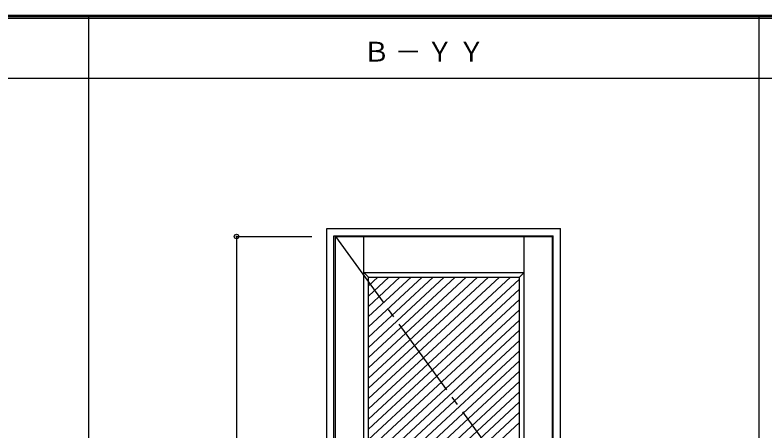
# Model space of a CAD drawing. Units: millimetres, scale not verified. Extents: x -6000 to 5700, y -4307 to 4175.
# Drawn here: x -3503 to -1007, y 2791 to 4175 of the extents above; entities that cross this region are included whole.
import ezdxf

# ---------------------------------------------------------------- set-up
doc = ezdxf.new("R2010")
doc.units = ezdxf.units.MM
doc.header["$LTSCALE"] = 30
doc.header["$PDMODE"] = 32
doc.header["$PDSIZE"] = 15
doc.linetypes.add('CHAIN2', pattern=[12, 9, -1, 1, -1])
for name, color, linetype in [('0-2_扉', 7, 'Continuous'), ('0-4_枠', 3, 'Continuous'), ('0-7', 7, 'CHAIN2'), ('0-A_文字', 7, 'Continuous'), ('0-B_寸法', 7, 'Continuous'), ('0-C_ハッチ', 4, 'Continuous'), ('F-1_枠', 6, 'Continuous')]:
    doc.layers.add(name, color=color, linetype=linetype)
doc.styles.add('ＭＳ ゴシック', font='')
doc.styles.get('ＭＳ ゴシック').set_extended_font_data('MS Gothic')

msp = doc.modelspace()

# ---------------------------------------------------------------- linework, layer by layer
at = {"layer": '0-2_扉'}
for p, q in [((-2436.8, 1443), (-2436.8, 3438)), ((-2436.8, 3438), (-1713.8, 3438)), ((-2341.8, 2404.99), (-2341.8, 3438)), ((-1808.8, 1443), (-1808.8, 3438)), ((-1713.8, 1443), (-1713.8, 3438)), ((-2341.8, 3318), (-2326.8, 3303)), ((-2326.8, 3303), (-1823.8, 3303)), ((-2326.8, 2411.5), (-2326.8, 3303)), ((-1823.8, 2258), (-1823.8, 3303)), ((-2326.61, 3120), (-2326.8, 3120))]:
    msp.add_line(p, q, dxfattribs=at)
msp.add_lwpolyline([(-2341.8, 3318), (-1808.8, 3318), (-1823.8, 3303)], dxfattribs=at)
at = {"layer": '0-4_枠'}
for p, q in [((-2465.8, 3465), (-1687.8, 3465)), ((-2465.8, 1418), (-2465.8, 3465)), ((-1687.8, 1418), (-1687.8, 3465)), ((-2441.8, 3441), (-1711.8, 3441)), ((-2441.8, 1418), (-2441.8, 3441)), ((-1711.8, 1418), (-1711.8, 3441))]:
    msp.add_line(p, q, dxfattribs=at)
at = {"layer": '0-7'}
msp.add_line((-2436.8, 3438), (-1713.8, 2440.5), dxfattribs=at)
at = {"layer": '0-B_寸法', "color": 4}
for q in [(-2515.8, 3438), (-2765.8, 1443)]:
    msp.add_line((-2765.8, 3438), q, dxfattribs=at)
at = {"layer": '0-B_寸法'}
msp.add_point((-2765.8, 3438), dxfattribs=at)
at = {"layer": '0-C_ハッチ'}
for p, q in [((-2258.66, 3303), (-2326.8, 3239.9)), ((-2221.86, 3303), (-2326.8, 3205.83)), ((-2185.06, 3303), (-2326.8, 3171.76)), ((-2148.27, 3303), (-2326.8, 3137.69)), ((-2295.45, 3303), (-2326.8, 3273.97)), ((-2111.47, 3303), (-2326.8, 3103.62)), ((-2074.67, 3303), (-2326.8, 3069.55)), ((-2037.87, 3303), (-2326.8, 3035.48)), ((-2001.08, 3303), (-2326.8, 3001.41)), ((-1964.28, 3303), (-2326.8, 2967.34)), ((-1927.48, 3303), (-2326.8, 2933.26)), ((-1890.69, 3303), (-2326.8, 2899.19)), ((-1853.89, 3303), (-2326.8, 2865.12)), ((-1823.8, 3296.79), (-2326.8, 2831.05)), ((-1823.8, 3262.72), (-2326.8, 2796.98)), ((-1823.8, 3228.65), (-2326.8, 2762.91)), ((-1823.8, 3194.58), (-2326.8, 2728.84)), ((-1823.8, 3160.51), (-2326.8, 2694.77)), ((-1823.8, 3126.44), (-2326.8, 2660.7)), ((-1823.8, 3092.37), (-2326.8, 2626.62)), ((-1823.8, 3058.29), (-2326.8, 2592.55)), ((-1823.8, 3024.22), (-2326.8, 2558.48)), ((-1823.8, 2990.15), (-2326.8, 2524.41)), ((-1823.8, 2956.08), (-2326.8, 2490.34)), ((-1823.8, 2922.01), (-2326.8, 2456.27)), ((-1823.8, 2887.94), (-2326.8, 2422.2)), ((-1823.8, 2853.87), (-2291.85, 2420.49)), ((-1823.8, 2819.8), (-2266.15, 2410.21))]:
    msp.add_line(p, q, dxfattribs=at)
at = {"layer": 'F-1_枠'}
for p, q in [((-6000, 4175), (5700, 4175)), ((-6000, 4170), (5700, 4170)), ((-3258.4, 4175), (-3258.4, -3790)), ((-1026.8, 4175), (-1026.8, -3790)), ((-6000, 4165), (5700, 4165)), ((-6000, 3965), (5700, 3965))]:
    msp.add_line(p, q, dxfattribs=at)

# ---------------------------------------------------------------- texts
at = {"layer": '0-A_文字', "insert": (-2345.1, 4020), "char_height": 65.98, "attachment_point": 7, "style": 'ＭＳ ゴシック'}
msp.add_mtext('\\T1.17;Ｂ－ＹＹ', dxfattribs=at)

doc.saveas('drawing.dxf')
